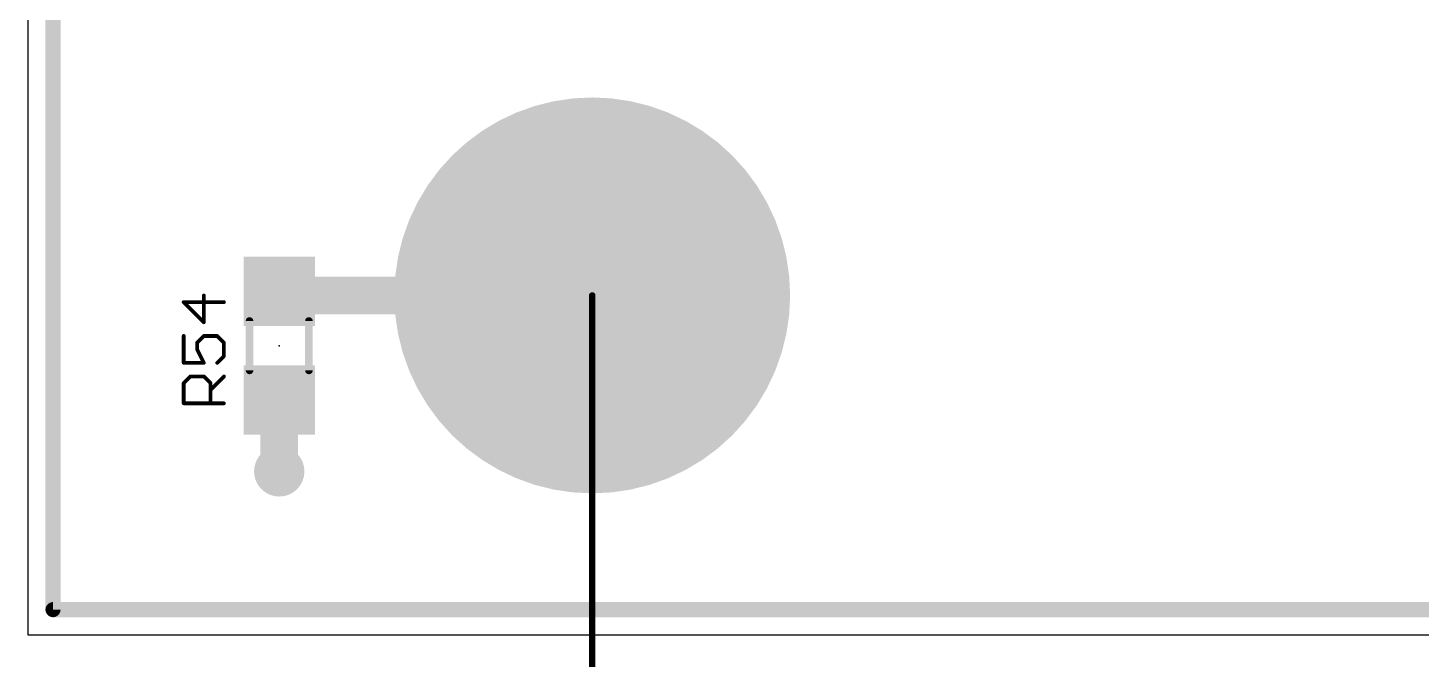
# Model space of a CAD drawing. Extents: x -18 to 144, y -21 to 125.
# Drawn here: x 0 to 28.16, y -0.49 to 12.26 of the extents above; entities that cross this region are included whole.
import ezdxf

# ---------------------------------------------------------------- set-up
doc = ezdxf.new("R2010")
doc.units = 0
for name, color, linetype in [('1', 251, 'CONTINUOUS'), ('114', 4, 'CONTINUOUS'), ('17', 1, 'CONTINUOUS'), ('18', 82, 'CONTINUOUS'), ('2', 82, 'CONTINUOUS'), ('20', 7, 'CONTINUOUS'), ('21', 253, 'CONTINUOUS'), ('23', 7, 'CONTINUOUS'), ('25', 253, 'CONTINUOUS')]:
    doc.layers.add(name, color=color, linetype=linetype)

# ---------------------------------------------------------------- blocks, each defined once
blk = doc.blocks.new('ROUNDP')
at = {"const_width": 0.5}
blk.add_lwpolyline([(0, -0.25, 1), (0, 0.25, 1), (0, -0.25)], format="xyb", dxfattribs=at)
blk = doc.blocks.new('RECT')
blk.add_solid([(-0.5, -0.5), (0.5, -0.5), (-0.5, 0.5), (0.5, 0.5)])
blk = doc.blocks.new('ROUNDV')
at = {"const_width": 0.5}
blk.add_lwpolyline([(0, -0.25, 1), (0, 0.25, 1), (0, -0.25)], format="xyb", dxfattribs=at)

msp = doc.modelspace()

# ---------------------------------------------------------------- linework, layer by layer
at = {"layer": '1', "const_width": 0.762}
for points in [[(5.08, 6.942), (5.08, 6.858)], [(5.08, 6.858), (11.4046, 6.858)], [(5.08, 4.742), (5.08, 3.302)]]:
    msp.add_lwpolyline(points, dxfattribs=at)
at = {"layer": '1', "const_width": 0.381}
for points in [[(5.2705, 6.942, 1), (4.8895, 6.942)], [(5.08, 7.0485, 1), (5.08, 6.6675)], [(4.8895, 6.858, 1), (5.2705, 6.858)], [(11.4046, 6.6675, 1), (11.4046, 7.0485)], [(5.2705, 4.742, 1), (4.8895, 4.742)], [(4.8895, 3.302, 1), (5.2705, 3.302)]]:
    msp.add_lwpolyline(points, format="xyb", dxfattribs=at)
at = {"layer": '114', "const_width": 0.13}
msp.add_lwpolyline([(11.4046, 6.858), (11.4046, -21.254)], dxfattribs=at)
at = {"layer": '114', "const_width": 0.065}
msp.add_lwpolyline([(11.4371, 6.858, 1), (11.3721, 6.858)], format="xyb", dxfattribs=at)
at = {"layer": '2', "const_width": 0.3048}
for points in [[(0.508, 0.508), (0.508, 104.902)], [(97.282, 0.508), (0.508, 0.508)]]:
    msp.add_lwpolyline(points, dxfattribs=at)
at = {"layer": '2', "const_width": 0.1524}
for points in [[(0.508, 0.5842, 1), (0.508, 0.4318)], [(0.4318, 0.508, 1), (0.5842, 0.508)]]:
    msp.add_lwpolyline(points, format="xyb", dxfattribs=at)
at = {"layer": '20'}
for p, q in [((0, 105.41), (0, 0)), ((0, 0), (97.79, 0))]:
    msp.add_line(p, q, dxfattribs=at)
at = {"layer": '21', "const_width": 0.1524}
for points in [[(4.48, 6.342), (4.48, 5.342)], [(5.68, 5.342), (5.68, 6.342)]]:
    msp.add_lwpolyline(points, dxfattribs=at)
at = {"layer": '21', "const_width": 0.0762}
for points in [[(4.5181, 6.342, 1), (4.4419, 6.342)], [(5.7181, 6.342, 1), (5.6419, 6.342)], [(4.4419, 5.342, 1), (4.5181, 5.342)], [(5.6419, 5.342, 1), (5.7181, 5.342)]]:
    msp.add_lwpolyline(points, format="xyb", dxfattribs=at)
at = {"layer": '23'}
for p in [(11.4046, 6.858), (5.08, 5.842)]:
    msp.add_point(p, dxfattribs=at)
at = {"layer": '25', "const_width": 0.0381}
for points in [[(3.1624, 6.735, 1), (3.1354, 6.7081)], [(3.1489, 6.7406, 1), (3.1489, 6.7025)], [(3.5747, 6.8571, 1), (3.5366, 6.8571)], [(3.9624, 6.7025, 1), (3.9624, 6.7406)], [(3.5366, 6.3148, 1), (3.5747, 6.3148)], [(3.5422, 6.3013, 1), (3.5691, 6.3283)], [(3.168, 6.0385, 1), (3.1299, 6.0385)], [(3.4391, 5.903, 1), (3.401, 5.903)], [(3.4066, 5.9164, 1), (3.4335, 5.8895)], [(3.5557, 6.0576, 1), (3.5557, 6.0195)], [(3.5691, 6.0251, 1), (3.5422, 6.052)], [(3.8403, 6.052, 1), (3.8133, 6.0251)], [(3.8268, 6.0195, 1), (3.8268, 6.0576)], [(3.9815, 5.903, 1), (3.9434, 5.903)], [(3.9489, 5.8895, 1), (3.9759, 5.9164)], [(3.4371, 5.7759, 1), (3.403, 5.7589)], [(3.401, 5.7674, 1), (3.4391, 5.7674)], [(3.9434, 5.6318, 1), (3.9815, 5.6318)], [(3.9759, 5.6183, 1), (3.9489, 5.6453)], [(3.1489, 5.5153, 1), (3.1489, 5.4772)], [(3.1299, 5.4962, 1), (3.168, 5.4962)], [(3.5386, 5.4877, 1), (3.5727, 5.5047)], [(3.5557, 5.4772, 1), (3.5557, 5.5153)], [(3.8133, 5.5097, 1), (3.8403, 5.4827)], [(3.1354, 5.0978, 1), (3.1624, 5.0709)], [(3.168, 5.0844, 1), (3.1299, 5.0844)], [(3.2845, 5.239, 1), (3.2845, 5.2009)], [(3.298, 5.2065, 1), (3.271, 5.2334)], [(3.5691, 5.2334, 1), (3.5422, 5.2065)], [(3.5557, 5.2009, 1), (3.5557, 5.239)], [(3.7103, 5.0844, 1), (3.6722, 5.0844)], [(3.6778, 5.0709, 1), (3.7047, 5.0978)], [(3.9759, 5.2065, 1), (3.9489, 5.2334)], [(3.6778, 4.9623, 1), (3.7047, 4.9353)], [(3.1489, 4.6967, 1), (3.1489, 4.6586)], [(3.1299, 4.6776, 1), (3.168, 4.6776)], [(3.6722, 4.6776, 1), (3.7103, 4.6776)], [(3.9624, 4.6586, 1), (3.9624, 4.6967)]]:
    msp.add_lwpolyline(points, format="xyb", dxfattribs=at)
at = {"layer": '25', "const_width": 0.0762}
for points in [[(3.9624, 6.7215), (3.1489, 6.7215)], [(3.1489, 6.7215), (3.5557, 6.3148)], [(3.5557, 6.3148), (3.5557, 6.8571)], [(3.1489, 6.0385), (3.1489, 5.4962)], [(3.4201, 5.903), (3.5557, 6.0385)], [(3.4201, 5.7674), (3.4201, 5.903)], [(3.5557, 6.0385), (3.8268, 6.0385)], [(3.8268, 6.0385), (3.9624, 5.903)], [(3.9624, 5.903), (3.9624, 5.6318)], [(3.5557, 5.4962), (3.4201, 5.7674)], [(3.9624, 5.6318), (3.8268, 5.4962)], [(3.1489, 5.4962), (3.5557, 5.4962)], [(3.1489, 5.0844), (3.2845, 5.22)], [(3.1489, 4.6776), (3.1489, 5.0844)], [(3.2845, 5.22), (3.5557, 5.22)], [(3.5557, 5.22), (3.6912, 5.0844)], [(3.6912, 4.9488), (3.9624, 5.22)], [(3.6912, 5.0844), (3.6912, 4.6776)], [(3.9624, 4.6776), (3.1489, 4.6776)]]:
    msp.add_lwpolyline(points, dxfattribs=at)

# ---------------------------------------------------------------- block references
at = {"layer": '1', "xscale": 1.4, "yscale": 1.44, "rotation": 90}
for p in [(5.08, 6.942), (5.08, 4.742)]:
    msp.add_blockref('RECT', p, dxfattribs=at)
at = {"layer": '17'}
for xscale, yscale in [(8, 8), (8, 8), (5.516, 5.516), (5.516, 5.516)]:
    msp.add_blockref('ROUNDP', (11.4046, 6.858), dxfattribs=dict(at, xscale=xscale, yscale=yscale))
at = {"layer": '18'}
for xscale, yscale in [(1.016, 1.016), (1.016, 1.016), (0.9144, 0.9144), (0.9144, 0.9144)]:
    msp.add_blockref('ROUNDV', (5.08, 3.302), dxfattribs=dict(at, xscale=xscale, yscale=yscale))

doc.saveas('drawing.dxf')
